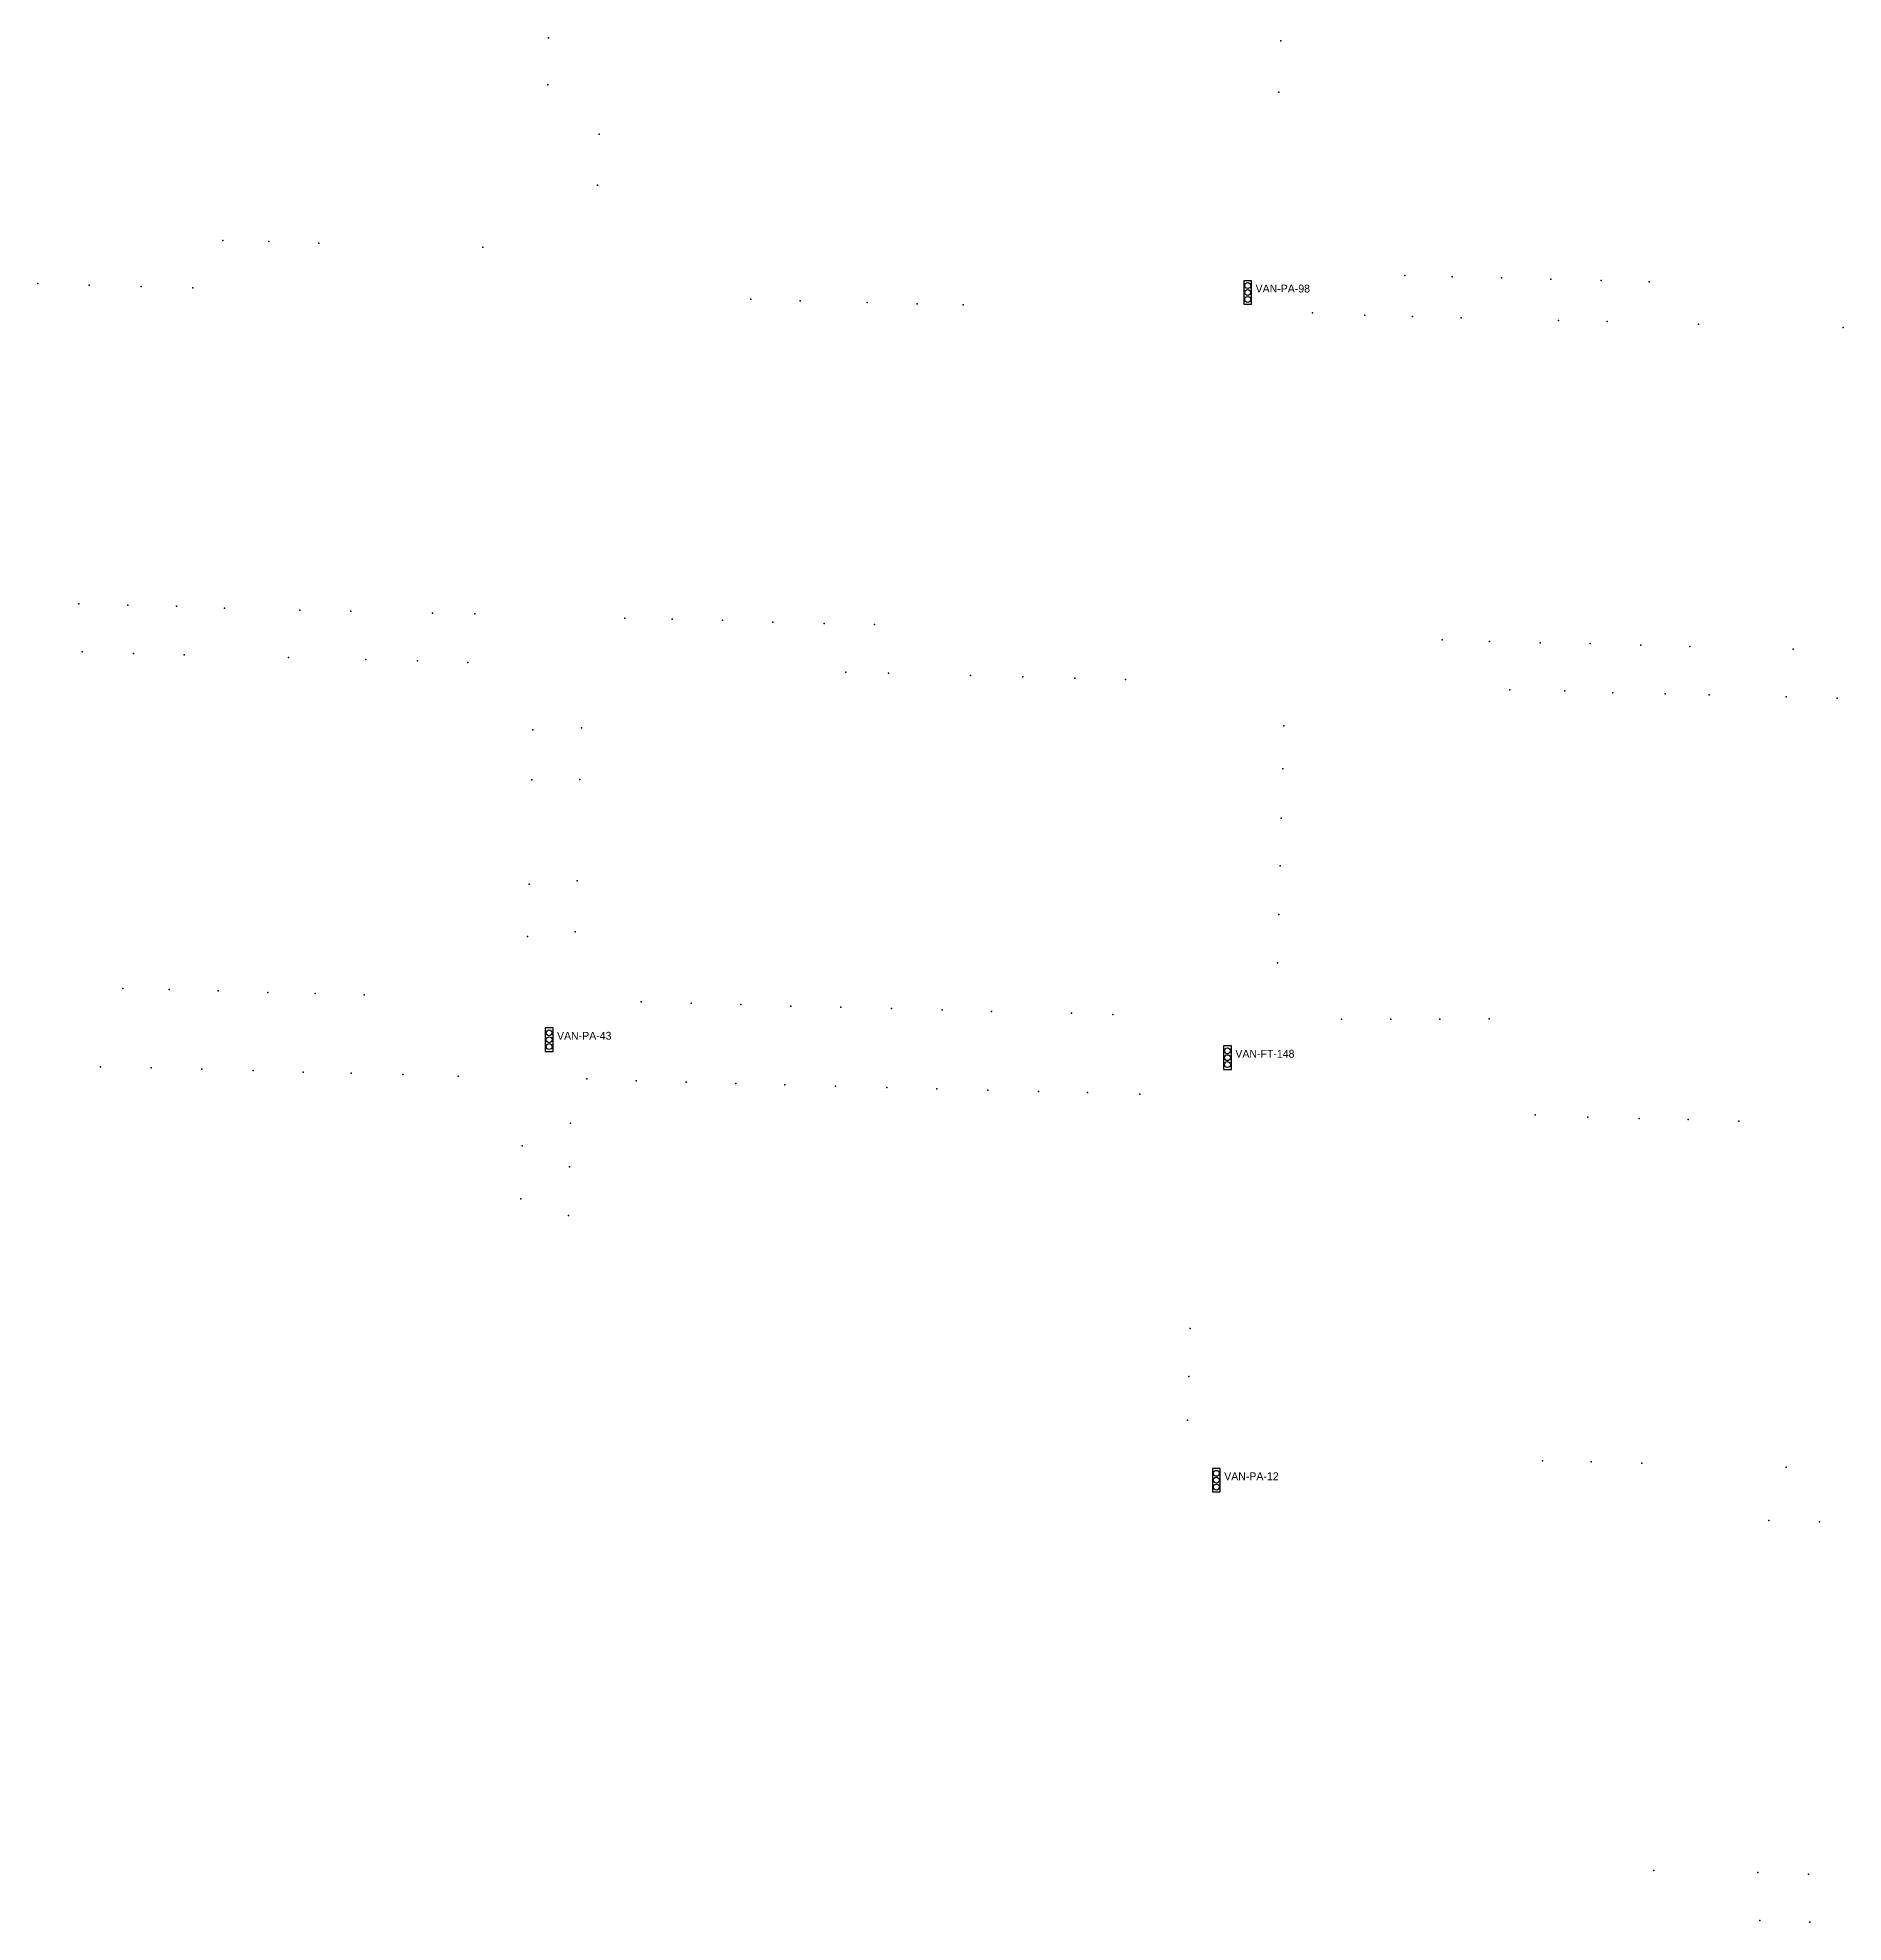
# Model space of a CAD drawing. Header units: inches. Extents: x 486474 to 494239, y 5455982 to 5460069.
# Drawn here: x 489437.8 to 489896.4, y 5456553.6 to 5457032.5 of the extents above; entities that cross this region are included whole.
import ezdxf

# ---------------------------------------------------------------- set-up
doc = ezdxf.new("R2010")
doc.units = ezdxf.units.IN
doc.header["$MEASUREMENT"] = 0
doc.layers.add('Parking Meters', color=10, linetype='Continuous')
doc.layers.add('Traffic Signals', color=10, linetype='Continuous')

msp = doc.modelspace()

# ---------------------------------------------------------------- linework, layer by layer
at = {"layer": 'Parking Meters', "color": 7}
for p in [(489567.54, 5457032.53), (489567.54, 5457032.53), (489753.53, 5457031.69), (489753.53, 5457031.69), (489567.36, 5457020.57), (489753.1, 5457018.69), (489753.1, 5457018.69), (489580.42, 5457008.03), (489580.42, 5457008.03), (489580.04, 5456995.09), (489580.04, 5456995.09), (489484.88, 5456980.99), (489496.51, 5456980.75), (489496.51, 5456980.75), (489509.22, 5456980.35), (489509.22, 5456980.35), (489550.92, 5456979.26), (489550.92, 5456979.26), (489785.03, 5456972.07), (489797.09, 5456971.75), (489797.09, 5456971.75), (489437.82, 5456970.04), (489437.82, 5456970.04), (489450.91, 5456969.66), (489450.91, 5456969.66), (489464.06, 5456969.3), (489464.06, 5456969.3), (489477.2, 5456968.94), (489477.2, 5456968.94), (489809.58, 5456971.5), (489809.58, 5456971.5), (489822.13, 5456971.21), (489822.13, 5456971.21), (489834.9, 5456970.84), (489834.9, 5456970.84), (489847.16, 5456970.51), (489847.16, 5456970.51), (489618.93, 5456966.09), (489618.93, 5456966.09), (489631.47, 5456965.66), (489631.47, 5456965.66), (489648.47, 5456965.26), (489648.47, 5456965.26), (489661.22, 5456964.93), (489661.22, 5456964.93), (489672.9, 5456964.65), (489761.59, 5456962.62), (489761.59, 5456962.62), (489774.91, 5456961.99), (489774.91, 5456961.99), (489787.04, 5456961.64), (489787.04, 5456961.64), (489799.36, 5456961.32), (489799.36, 5456961.32), (489824.13, 5456960.7), (489824.13, 5456960.7), (489836.46, 5456960.37), (489836.46, 5456960.37), (489859.69, 5456959.72), (489859.69, 5456959.72), (489896.43, 5456958.92), (489448.31, 5456888.64), (489448.31, 5456888.64), (489460.74, 5456888.33), (489460.74, 5456888.33), (489473.09, 5456888.04), (489473.09, 5456888.04), (489485.29, 5456887.59), (489485.29, 5456887.59), (489504.44, 5456887.09), (489517.32, 5456886.83), (489517.32, 5456886.83), (489538.06, 5456886.28), (489548.85, 5456886.11), (489548.85, 5456886.11), (489586.98, 5456885.07), (489599, 5456884.76), (489599, 5456884.76), (489611.79, 5456884.51), (489611.79, 5456884.51), (489624.51, 5456883.98), (489624.51, 5456883.98), (489637.58, 5456883.71), (489637.58, 5456883.71), (489650.37, 5456883.45), (489650.37, 5456883.45), (489449.13, 5456876.44), (489449.13, 5456876.44), (489462.15, 5456876.04), (489462.15, 5456876.04), (489794.57, 5456879.52), (489806.56, 5456879.14), (489806.56, 5456879.14), (489819.46, 5456878.77), (489819.46, 5456878.77), (489832.15, 5456878.59), (489832.15, 5456878.59), (489844.98, 5456878.17), (489844.98, 5456878.17), (489857.47, 5456877.85), (489857.47, 5456877.85), (489883.69, 5456877.19), (489883.69, 5456877.19), (489475.01, 5456875.73), (489475.01, 5456875.73), (489501.56, 5456875.02), (489521.17, 5456874.5), (489521.17, 5456874.5), (489534.3, 5456874.18), (489534.3, 5456874.18), (489547.05, 5456873.8), (489547.05, 5456873.8), (489643.1, 5456871.27), (489643.1, 5456871.27), (489653.89, 5456871.08), (489674.77, 5456870.49), (489674.77, 5456870.49), (489688.02, 5456870.13), (489688.02, 5456870.13), (489701.21, 5456869.77), (489701.21, 5456869.77), (489714.15, 5456869.45), (489714.15, 5456869.45), (489811.73, 5456866.85), (489811.73, 5456866.85), (489825.67, 5456866.53), (489825.67, 5456866.53), (489837.92, 5456866.04), (489837.92, 5456866.04), (489851.16, 5456865.76), (489851.16, 5456865.76), (489862.38, 5456865.54), (489881.94, 5456865.03), (489881.94, 5456865.03), (489894.86, 5456864.73), (489575.94, 5456857.19), (489575.94, 5456857.19), (489754.36, 5456857.71), (489563.58, 5456856.62), (489563.58, 5456856.62), (489563.3, 5456843.92), (489563.3, 5456843.92), (489575.51, 5456844.04), (489575.51, 5456844.04), (489754.05, 5456846.78), (489754.05, 5456846.78), (489753.69, 5456834.2), (489753.69, 5456834.2), (489753.42, 5456822.08), (489753.42, 5456822.08), (489562.64, 5456817.4), (489562.64, 5456817.4), (489574.83, 5456818.31), (489574.83, 5456818.31), (489753.07, 5456809.74), (489753.07, 5456809.74), (489562.2, 5456804.12), (489562.2, 5456804.12), (489574.36, 5456805.29), (489574.36, 5456805.29), (489752.73, 5456797.43), (489752.73, 5456797.43), (489459.43, 5456790.96), (489459.43, 5456790.96), (489471.19, 5456790.69), (489471.19, 5456790.69), (489483.62, 5456790.36), (489483.62, 5456790.36), (489496.24, 5456789.95), (489496.24, 5456789.95), (489508.3, 5456789.67), (489508.3, 5456789.67), (489520.78, 5456789.35), (489520.78, 5456789.35), (489591.08, 5456787.54), (489591.08, 5456787.54), (489603.84, 5456787.17), (489603.84, 5456787.17), (489616.44, 5456786.85), (489616.44, 5456786.85), (489629.08, 5456786.47), (489629.08, 5456786.47), (489641.81, 5456786.15), (489641.81, 5456786.15), (489654.72, 5456785.88), (489654.72, 5456785.88), (489667.57, 5456785.53), (489667.57, 5456785.53), (489680.06, 5456785.09), (489680.06, 5456785.09), (489700.4, 5456784.63), (489710.87, 5456784.32), (489710.87, 5456784.32), (489768.99, 5456783.15), (489768.99, 5456783.15), (489781.55, 5456783.17), (489781.55, 5456783.17), (489793.98, 5456783.13), (489793.98, 5456783.13), (489806.45, 5456783.18), (489806.45, 5456783.18), (489453.76, 5456771), (489453.76, 5456771), (489466.6, 5456770.76), (489466.6, 5456770.76), (489479.55, 5456770.42), (489479.55, 5456770.42), (489492.55, 5456770.09), (489492.55, 5456770.09), (489505.29, 5456769.69), (489505.29, 5456769.69), (489517.4, 5456769.4), (489517.4, 5456769.4), (489530.59, 5456769.06), (489530.59, 5456769.06), (489544.65, 5456768.67), (489544.65, 5456768.67), (489577.34, 5456767.96), (489589.81, 5456767.43), (489589.81, 5456767.43), (489602.52, 5456767.11), (489602.52, 5456767.11), (489615.13, 5456766.8), (489615.13, 5456766.8), (489627.61, 5456766.46), (489627.61, 5456766.46), (489640.49, 5456766.08), (489640.49, 5456766.08), (489653.5, 5456765.78), (489653.5, 5456765.78), (489666.17, 5456765.43), (489666.17, 5456765.43), (489679.14, 5456765.07), (489679.14, 5456765.07), (489692.05, 5456764.74), (489692.05, 5456764.74), (489704.49, 5456764.46), (489704.49, 5456764.46), (489717.76, 5456764.08), (489717.76, 5456764.08), (489573.19, 5456756.7), (489818.19, 5456758.79), (489818.19, 5456758.79), (489831.56, 5456758.25), (489831.56, 5456758.25), (489844.62, 5456757.87), (489844.62, 5456757.87), (489857.03, 5456757.61), (489857.03, 5456757.61), (489869.88, 5456757.24), (489560.84, 5456750.91), (489560.84, 5456750.91), (489572.93, 5456745.61), (489572.93, 5456745.61), (489560.5, 5456737.52), (489560.5, 5456737.52), (489572.61, 5456733.27), (489572.61, 5456733.27), (489730.55, 5456704.55), (489730.55, 5456704.55), (489730.23, 5456692.3), (489730.23, 5456692.3), (489729.89, 5456681.24), (489820.03, 5456670.94), (489832.41, 5456670.63), (489832.41, 5456670.63), (489845.24, 5456670.32), (489845.24, 5456670.32), (489881.93, 5456669.33), (489881.93, 5456669.33), (489877.51, 5456655.74), (489877.51, 5456655.74), (489890.35, 5456655.44), (489890.35, 5456655.44), (489848.34, 5456566.84), (489848.34, 5456566.84), (489874.69, 5456566.28), (489874.69, 5456566.28), (489887.63, 5456565.89), (489887.63, 5456565.89), (489875.22, 5456554.12), (489875.22, 5456554.12), (489887.93, 5456553.64), (489887.93, 5456553.64)]:
    msp.add_point(p, dxfattribs=at)
at = {"layer": 'Traffic Signals', "color": 1}
for points in [[(489744.16, 5456964.78), (489746.16, 5456964.78), (489746.16, 5456970.78), (489744.16, 5456970.78)], [(489566.73, 5456774.91), (489568.73, 5456774.91), (489568.73, 5456780.91), (489566.73, 5456780.91)], [(489739.02, 5456770.34), (489741.02, 5456770.34), (489741.02, 5456776.34), (489739.02, 5456776.34)], [(489736.19, 5456662.99), (489738.19, 5456662.99), (489738.19, 5456668.99), (489736.19, 5456668.99)]]:
    msp.add_lwpolyline(points, close=True, dxfattribs=at)
for centre in [(489745.16, 5456969.53), (489745.16, 5456967.78), (489745.16, 5456966.03), (489567.73, 5456779.66), (489567.73, 5456777.91), (489567.73, 5456776.16), (489740.02, 5456775.09), (489740.02, 5456773.34), (489740.02, 5456771.59), (489737.19, 5456667.74), (489737.19, 5456665.99), (489737.19, 5456664.24)]:
    msp.add_circle(centre, 0.75, dxfattribs=at)

# ---------------------------------------------------------------- texts
for s, p in [('VAN-PA-98', (489747.16, 5456967.78)), ('VAN-PA-43', (489569.73, 5456777.91)), ('VAN-FT-148', (489742.02, 5456773.34)), ('VAN-PA-12', (489739.19, 5456665.99))]:
    msp.add_text(s, height=2, dxfattribs=at).set_placement(p)

doc.saveas('drawing.dxf')
